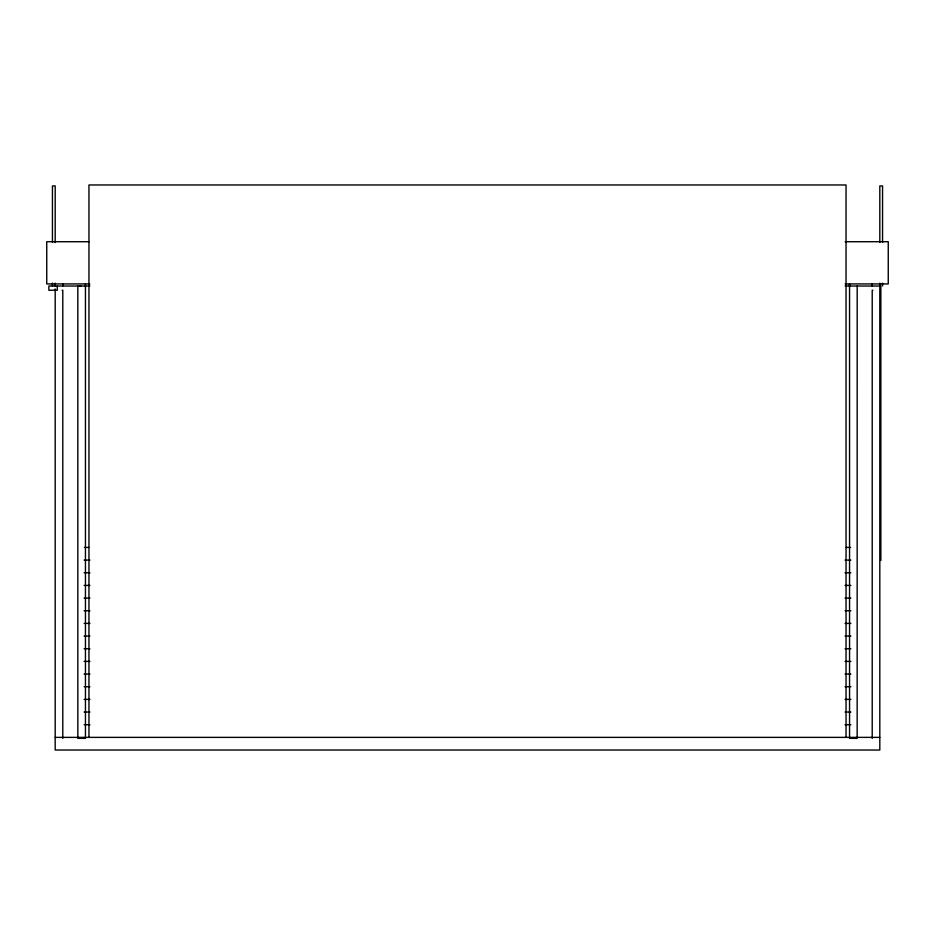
<?xml version="1.0" encoding="UTF-8"?>
<svg xmlns="http://www.w3.org/2000/svg" width="935" height="935" viewBox="0 0 935 935"><rect width="100%" height="100%" fill="white"/><g stroke="black" fill="none" stroke-linecap="round" stroke-linejoin="round"><path stroke-width="1.4" d="M849.611 286.028L849.553 283.924L849.553 738.358L857.15 738.358L857.185 286.028M872.215 738.346L872.215 290.247L872.881 290.247M55.188 288.95L55.188 750.034L879.812 750.034L879.812 283.13M879.812 242.516L879.812 185.936L882.558 185.936L882.558 242.516M89.117 241.709L46.75 241.709L46.75 283.924L89.818 283.924M845.228 241.709L888.25 241.709L888.25 283.924L845.182 283.924M77.815 286.028L77.85 738.358L85.447 738.358L85.447 283.924M79.919 286.028L80.819 286.028M89.818 286.028L48.865 286.028L48.865 290.247L57.304 290.247L57.304 286.028M845.182 286.028L879.812 286.028M62.119 290.247L62.785 290.247L62.785 738.358M84.384 547.431L88.755 547.431M846.245 547.431L850.616 547.431M84.138 560.1L89.924 560.1M845.076 560.1L850.862 560.1M84.138 572.758L89.924 572.758M845.076 572.758L850.862 572.758M84.138 585.427L89.924 585.427M845.076 585.427L850.862 585.427M84.138 598.084L89.924 598.084M845.076 598.084L850.862 598.084M84.138 610.754L89.924 610.754M845.076 610.754L850.862 610.754M84.138 623.411L89.924 623.411M845.076 623.411L850.862 623.411M84.138 636.069L89.924 636.069M845.076 636.069L850.862 636.069M84.138 648.738L89.924 648.738M845.076 648.738L850.862 648.738M84.138 661.396L89.924 661.396M845.076 661.396L850.862 661.396M84.138 674.065L89.924 674.065M845.076 674.065L850.862 674.065M84.138 686.722L89.924 686.722M845.076 686.722L850.862 686.722M84.138 699.392L89.924 699.392M845.076 699.392L850.862 699.392M84.138 712.049L89.924 712.049M845.076 712.049L850.862 712.049M84.138 724.707L89.924 724.707M845.076 724.707L850.862 724.707M55.188 737.376L879.812 737.376M882.558 283.13L882.558 286.028M880.852 285.374L880.852 560.521M872.215 283.924L872.215 286.028M846.046 737.376L846.046 184.966L88.954 184.966L88.954 737.376M62.785 283.924L62.785 286.028M55.188 242.516L55.188 185.936L52.442 185.936L52.442 242.516M55.188 283.13L55.188 286.028M52.442 283.13L52.442 286.028"/></g></svg>
